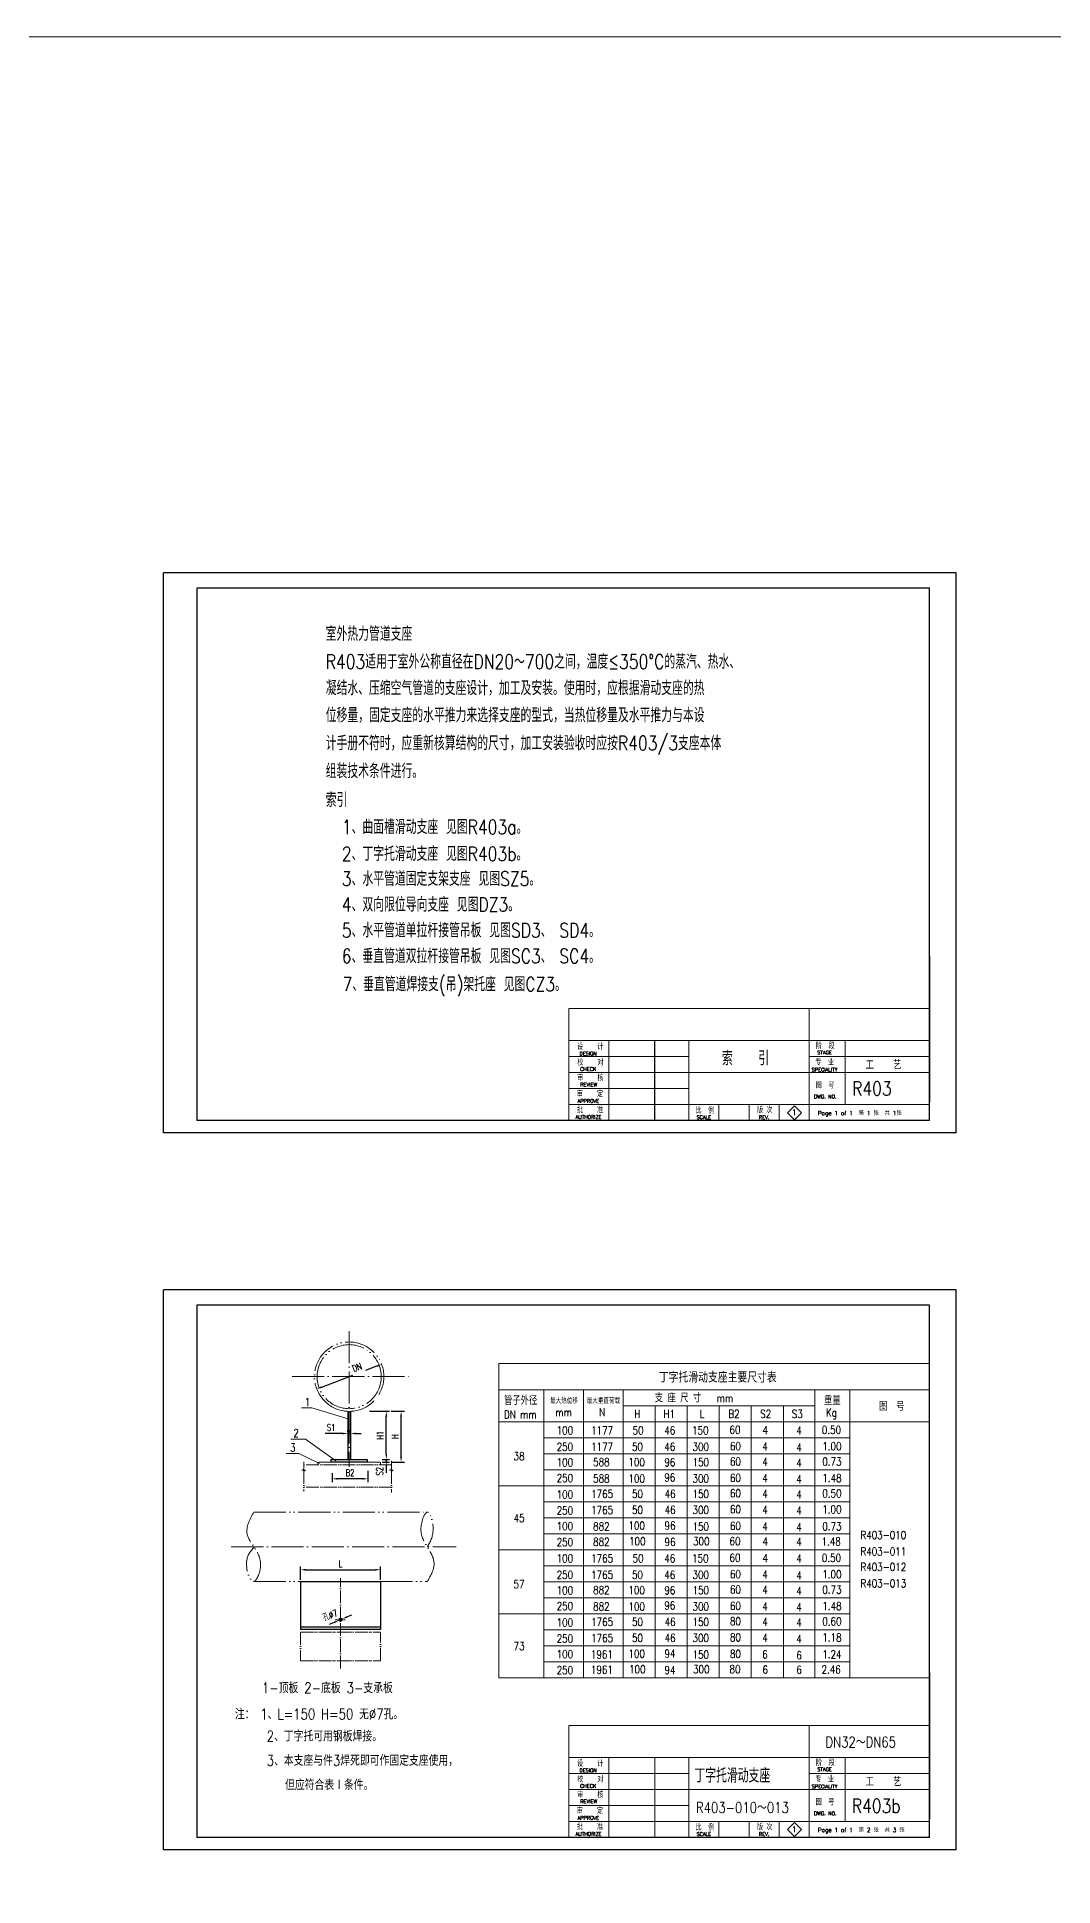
# Model space of a CAD drawing. Header units: millimetres. Extents: x 1954 to 4851, y 1164 to 2522.
# Drawn here: x 2357 to 2737, y 1828 to 2522 of the extents above; entities that cross this region are included whole.
import ezdxf
from ezdxf.enums import TextEntityAlignment as Align

# ---------------------------------------------------------------- set-up
doc = ezdxf.new("R2010")
doc.units = ezdxf.units.MM
doc.linetypes.add('ACAD_ISO04W100', pattern=[30, 24, -3, 0, -3])
doc.linetypes.add('ACAD_ISO05W100', pattern=[33, 24, -3, 0, -3, 0, -3])
for name, color, linetype in [('11', 7, 'Continuous'), ('5', 2, 'Continuous'), ('LAYER1', 7, 'Continuous'), ('R', 7, 'Continuous'), ('TK2', 5, 'Continuous'), ('TQ', 6, 'Continuous')]:
    doc.layers.add(name, color=color, linetype=linetype)
doc.styles.add('HZDX', font='romans.shx', dxfattribs={"width": 0.75, "bigfont": 'HZDX.shx'})
doc.styles.add('STK', font='romand', dxfattribs={"width": 0.9, "bigfont": 'stk'})
doc.dimstyles.new('ISO-25', dxfattribs={"dimtxt": 2.5, "dimasz": 2, "dimexe": 1.25, "dimexo": 0.625, "dimgap": 1, "dimtad": 1, "dimdsep": 46, "dimtxsty": 'HZDX', "dimcen": 2.5, "dimadec": 0, "dimazin": 0, "dimtfac": 1, "dimtmove": 0, "dimatfit": 3, "dimfxl": 1, "dimarcsym": 0})

# ---------------------------------------------------------------- blocks, each defined once
blk = doc.blocks.new('*D58')
at = {"layer": 'DEFPOINTS', "color": 0, "lineweight": 13}
for p in [(2455.32, 1942.44), (2485.32, 1946.83), (2485.32, 1942.44)]:
    blk.add_point(p, dxfattribs=at)
at = {"layer": 'R', "color": 0, "lineweight": -2}
for p, q in [((2455.32, 1943.06), (2455.32, 1948.08)), ((2457.32, 1946.83), (2483.32, 1946.83)), ((2485.32, 1943.06), (2485.32, 1948.08))]:
    blk.add_line(p, q, dxfattribs=at)
at = {"layer": 'R', "color": 0, "lineweight": 13}
for points in [[(2457.32, 1947.16), (2457.32, 1946.5), (2455.32, 1946.83)], [(2483.32, 1947.16), (2483.32, 1946.5), (2485.32, 1946.83)]]:
    blk.add_solid(points, dxfattribs=at)
at = {"layer": 'R', "color": 0, "lineweight": 13, "insert": (2470.32, 1949.08), "char_height": 2.5, "attachment_point": 5, "style": 'HZDX'}
blk.add_mtext('L', dxfattribs=at)
blk = doc.blocks.new('*D56')
at = {"layer": 'DEFPOINTS', "color": 0, "lineweight": 13}
for p in [(2485.69, 2023.83), (2461.38, 2014.63)]:
    blk.add_point(p, dxfattribs=at)
at = {"layer": 'R', "color": 0, "lineweight": -2}
for p, q in [((2463.25, 2015.34), (2474.85, 2019.73)), ((2483.82, 2023.12), (2479.65, 2021.54))]:
    blk.add_line(p, q, dxfattribs=at)
at = {"layer": 'R', "color": 0, "lineweight": 13}
for points in [[(2483.71, 2023.43), (2483.94, 2022.81), (2485.69, 2023.83)], [(2463.13, 2015.65), (2463.36, 2015.03), (2461.38, 2014.63)]]:
    blk.add_solid(points, dxfattribs=at)
at = {"layer": 'R', "color": 0, "lineweight": 13, "insert": (2476.47, 2022.69), "char_height": 2.5, "attachment_point": 5, "rotation": 20.71819, "style": 'HZDX'}
blk.add_mtext('DN', dxfattribs=at)
blk = doc.blocks.new('*D59')
at = {"layer": 'DEFPOINTS', "color": 0, "lineweight": 13}
for p in [(2469.77, 1927.87), (2470.87, 1928.34)]:
    blk.add_point(p, dxfattribs=at)
at = {"layer": 'R', "color": 0, "lineweight": -2}
for p, q in [((2469.77, 1927.87), (2470.87, 1928.34)), ((2472.71, 1929.13), (2474.55, 1929.92)), ((2467.93, 1927.08), (2466.09, 1926.3))]:
    blk.add_line(p, q, dxfattribs=at)
at = {"layer": 'R', "color": 0, "lineweight": 13}
for points in [[(2467.8, 1927.39), (2468.06, 1926.78), (2469.77, 1927.87)], [(2472.58, 1929.44), (2472.84, 1928.82), (2470.87, 1928.34)]]:
    blk.add_solid(points, dxfattribs=at)
at = {"layer": 'R', "color": 0, "lineweight": 13, "insert": (2466.39, 1929.7), "char_height": 2.5, "attachment_point": 5, "rotation": 23.14867, "style": 'HZDX'}
blk.add_mtext('孔%%C7', dxfattribs=at)
blk = doc.blocks.new('*D55')
at = {"layer": 'DEFPOINTS', "color": 0, "lineweight": 13}
for p in [(2488.7, 2006.24), (2492.99, 2006.24), (2488.7, 1987.23)]:
    blk.add_point(p, dxfattribs=at)
at = {"layer": 'R', "color": 0, "lineweight": -2}
for p, q in [((2489.32, 2006.24), (2494.24, 2006.24)), ((2492.99, 1989.23), (2492.99, 2004.24)), ((2489.32, 1987.23), (2494.24, 1987.23))]:
    blk.add_line(p, q, dxfattribs=at)
at = {"layer": 'R', "color": 0, "lineweight": 13}
for points in [[(2492.65, 2004.24), (2493.32, 2004.24), (2492.99, 2006.24)], [(2492.65, 1989.23), (2493.32, 1989.23), (2492.99, 1987.23)]]:
    blk.add_solid(points, dxfattribs=at)
at = {"layer": 'R', "color": 0, "lineweight": 13, "insert": (2490.74, 1996.74), "char_height": 2.5, "attachment_point": 5, "rotation": 90, "style": 'HZDX'}
blk.add_mtext('H', dxfattribs=at)
blk = doc.blocks.new('*D54')
at = {"layer": 'DEFPOINTS', "color": 0, "lineweight": 13}
for p in [(2480.58, 2006.24), (2487.45, 2006.24), (2485.27, 1988.23)]:
    blk.add_point(p, dxfattribs=at)
at = {"layer": 'R', "color": 0, "lineweight": -2}
for p, q in [((2481.2, 2006.24), (2488.7, 2006.24)), ((2487.45, 1990.23), (2487.45, 2004.24)), ((2485.89, 1988.23), (2488.7, 1988.23))]:
    blk.add_line(p, q, dxfattribs=at)
at = {"layer": 'R', "color": 0, "lineweight": 13}
for points in [[(2487.12, 2004.24), (2487.78, 2004.24), (2487.45, 2006.24)], [(2487.12, 1990.23), (2487.78, 1990.23), (2487.45, 1988.23)]]:
    blk.add_solid(points, dxfattribs=at)
at = {"layer": 'R', "color": 0, "lineweight": 13, "insert": (2485.2, 1997.24), "char_height": 2.5, "attachment_point": 5, "rotation": 90, "style": 'HZDX'}
blk.add_mtext('H1', dxfattribs=at)
blk = doc.blocks.new('*D57')
at = {"layer": 'DEFPOINTS', "color": 0, "lineweight": 13}
for p in [(2485.27, 1988.23), (2485.27, 1987.23), (2487.45, 1987.23)]:
    blk.add_point(p, dxfattribs=at)
at = {"layer": 'R', "color": 0, "lineweight": -2}
for p, q in [((2487.45, 1990.23), (2487.45, 1992.23)), ((2485.89, 1988.23), (2488.7, 1988.23)), ((2485.89, 1987.23), (2488.7, 1987.23)), ((2487.45, 1988.23), (2487.45, 1987.23)), ((2487.45, 1985.23), (2487.45, 1983.23))]:
    blk.add_line(p, q, dxfattribs=at)
at = {"layer": 'R', "color": 0, "lineweight": 13}
for points in [[(2487.12, 1990.23), (2487.78, 1990.23), (2487.45, 1988.23)], [(2487.12, 1985.23), (2487.78, 1985.23), (2487.45, 1987.23)]]:
    blk.add_solid(points, dxfattribs=at)
at = {"layer": 'R', "color": 0, "lineweight": 13, "insert": (2484.96, 1983.76), "char_height": 2.5, "attachment_point": 5, "rotation": 90, "style": 'HZDX'}
blk.add_mtext('S2', dxfattribs=at)
blk = doc.blocks.new('*D53')
at = {"layer": 'DEFPOINTS', "color": 0, "lineweight": 13}
for p in [(2467.12, 1983.66), (2480.54, 1984.5), (2467.12, 1980.93)]:
    blk.add_point(p, dxfattribs=at)
at = {"layer": 'R', "color": 0, "lineweight": -2}
for p, q in [((2467.12, 1983.04), (2467.12, 1979.68)), ((2480.54, 1983.88), (2480.54, 1979.68)), ((2478.54, 1980.93), (2469.12, 1980.93))]:
    blk.add_line(p, q, dxfattribs=at)
at = {"layer": 'R', "color": 0, "lineweight": 13}
for points in [[(2469.12, 1981.26), (2469.12, 1980.6), (2467.12, 1980.93)], [(2478.54, 1981.26), (2478.54, 1980.6), (2480.54, 1980.93)]]:
    blk.add_solid(points, dxfattribs=at)
at = {"layer": 'R', "color": 0, "lineweight": 13, "insert": (2473.83, 1983.18), "char_height": 2.5, "attachment_point": 5, "style": 'HZDX'}
blk.add_mtext('B2', dxfattribs=at)
blk = doc.blocks.new('*D52')
at = {"layer": 'DEFPOINTS', "color": 0, "lineweight": 13}
for p in [(2473.04, 1997.91), (2473.04, 1997.91), (2474.04, 1997.91)]:
    blk.add_point(p, dxfattribs=at)
at = {"layer": 'R', "color": 0, "lineweight": -2}
for p, q in [((2471.04, 1997.91), (2464.54, 1997.91)), ((2473.04, 1998.53), (2473.04, 1999.16)), ((2474.04, 1997.91), (2473.04, 1997.91)), ((2474.04, 1998.53), (2474.04, 1999.16)), ((2476.04, 1997.91), (2478.04, 1997.91))]:
    blk.add_line(p, q, dxfattribs=at)
at = {"layer": 'R', "color": 0, "lineweight": 13}
for points in [[(2471.04, 1998.24), (2471.04, 1997.57), (2473.04, 1997.91)], [(2476.04, 1998.24), (2476.04, 1997.57), (2474.04, 1997.91)]]:
    blk.add_solid(points, dxfattribs=at)
at = {"layer": 'R', "color": 0, "lineweight": 13, "insert": (2466.79, 2000.16), "char_height": 2.5, "attachment_point": 5, "style": 'HZDX'}
blk.add_mtext('S1', dxfattribs=at)

msp = doc.modelspace()

# ---------------------------------------------------------------- linework, layer by layer
at = {"layer": '5', "lineweight": 18}
for p, q in [((2555.837, 2157.296, 3.698), (2555.829, 2115.255, 3.698)), ((2690.97, 2157.296, 3.698), (2555.837, 2157.296, 3.698)), ((2555.837, 1888.491, 3.698), (2555.829, 1846.45, 3.698)), ((2690.97, 1888.491, 3.698), (2555.837, 1888.491, 3.698))]:
    msp.add_line(p, q, dxfattribs=at)
at = {"layer": 'LAYER1'}
for p, q in [((2690.97, 2177.056, 3.698), (2690.97, 2122.207, 3.698)), ((2588.118, 2115.255, 3.698), (2588.118, 2145.284, 3.698)), ((2690.97, 2115.255, 3.698), (2540.422, 2115.255, 3.698)), ((2690.97, 1908.251, 3.698), (2690.97, 1853.402, 3.698)), ((2690.97, 1846.45, 3.698), (2540.422, 1846.45, 3.698))]:
    msp.add_line(p, q, dxfattribs=at)
at = {"layer": 'LAYER1', "lineweight": 18}
for p, q in [((2570.851, 2115.255, 3.698), (2570.851, 2145.284, 3.698)), ((2659.378, 2121.26, 3.698), (2659.378, 2145.284, 3.698)), ((2690.97, 2139.278, 3.698), (2645.923, 2139.278, 3.698)), ((2665.445, 2133.272, 3.698), (2555.832, 2133.272, 3.698)), ((2690.97, 2133.272, 3.698), (2665.445, 2133.272, 3.698)), ((2600.877, 2127.266, 3.698), (2555.831, 2127.266, 3.698)), ((2665.445, 2121.26, 3.698), (2555.83, 2121.26, 3.698)), ((2612.136, 2115.255, 3.698), (2612.136, 2121.26, 3.698)), ((2623.397, 2115.255, 3.698), (2623.397, 2121.26, 3.698)), ((2634.658, 2115.255, 3.698), (2634.658, 2121.26, 3.698)), ((2640.403, 2120.821, 3.698), (2637.775, 2118.193, 3.698)), ((2637.775, 2118.193, 3.698), (2640.403, 2115.566, 3.698)), ((2643.03, 2118.193, 3.698), (2640.403, 2120.821, 3.698)), ((2640.403, 2115.566, 3.698), (2643.03, 2118.193, 3.698)), ((2690.97, 2121.26, 3.698), (2665.445, 2121.26, 3.698)), ((2570.851, 1846.45, 3.698), (2570.851, 1876.479, 3.698)), ((2588.118, 1846.45, 3.698), (2588.118, 1876.479, 3.698)), ((2659.378, 1852.456, 3.698), (2659.378, 1876.479, 3.698)), ((2690.97, 1870.473, 3.698), (2645.923, 1870.473, 3.698)), ((2600.877, 1858.462, 3.698), (2555.831, 1858.462, 3.698)), ((2665.445, 1864.467, 3.698), (2555.832, 1864.467, 3.698)), ((2690.97, 1864.467, 3.698), (2665.445, 1864.467, 3.698)), ((2665.445, 1852.456, 3.698), (2555.83, 1852.456, 3.698)), ((2612.136, 1846.45, 3.698), (2612.136, 1852.456, 3.698)), ((2623.397, 1846.45, 3.698), (2623.397, 1852.456, 3.698)), ((2634.658, 1846.45, 3.698), (2634.658, 1852.456, 3.698)), ((2640.403, 1852.016, 3.698), (2637.775, 1849.388, 3.698)), ((2643.03, 1849.388, 3.698), (2640.403, 1852.016, 3.698)), ((2690.97, 1852.456, 3.698), (2665.445, 1852.456, 3.698)), ((2637.775, 1849.388, 3.698), (2640.403, 1846.761, 3.698)), ((2640.403, 1846.761, 3.698), (2643.03, 1849.388, 3.698))]:
    msp.add_line(p, q, dxfattribs=at)
at = {"layer": 'R', "linetype": 'ACAD_ISO04W100', "lineweight": 13, "ltscale": 0.5}
for p, q in [((2473.535, 2036.315), (2473.535, 1985.464)), ((2452.114, 2019.23), (2497.083, 2019.23)), ((2429.364, 1955.437), (2513.59, 1955.437))]:
    msp.add_line(p, q, dxfattribs=at)
at = {"layer": 'R', "color": 4, "lineweight": 13}
for p, q in [((2529.61, 1954.307, 1.657), (2529.61, 2024.174, 2.678)), ((2529.61, 2024.174, 2.678), (2690.97, 2024.174, 3.698)), ((2529.61, 2014.307, 1.657), (2690.97, 2014.307, 2.678)), ((2529.61, 2002.307, 1.657), (2690.97, 2002.307, 2.678)), ((2529.61, 1978.304, 2.007), (2661.199, 1978.306, 2.554)), ((2529.61, 1906.307, 1.657), (2529.61, 1976.174, 2.678)), ((2529.61, 1954.307, 1.657), (2661.199, 1954.307, 2.463)), ((2529.61, 1954.307, 1.657), (2661.199, 1954.307, 2.463)), ((2529.61, 1930.304, 2.007), (2661.199, 1930.306, 2.554)), ((2529.61, 1906.307, 1.657), (2690.97, 1906.307, 2.678)), ((2529.61, 1906.307, 1.657), (2661.199, 1906.307, 2.463))]:
    msp.add_line(p, q, dxfattribs=at)
at = {"layer": 'R', "lineweight": 13}
for p, q in [((2546.532, 1954.307, 1.78), (2546.532, 2014.307, 1.78)), ((2561.393, 2014.307, 1.858), (2561.393, 1954.307, 1.785)), ((2576.254, 2014.307, 1.952), (2576.254, 1954.307, 1.932)), ((2648.061, 2014.307, 2.387), (2648.061, 1954.307, 2.387)), ((2661.199, 2014.307, 2.463), (2661.199, 1954.307, 2.463)), ((2455.675, 2007.602), (2459.591, 2007.602)), ((2459.591, 2007.602), (2473.535, 2003.235)), ((2576.255, 2008.307, 1.791), (2648.061, 2008.307, 2.387)), ((2588.255, 2008.307, 1.791), (2588.253, 1954.307, 2.008)), ((2600.255, 2008.307, 1.791), (2600.253, 1954.307, 2.083)), ((2612.255, 2008.307, 1.791), (2612.252, 1954.307, 2.159)), ((2624.255, 2008.307, 1.791), (2624.252, 1954.307, 2.235)), ((2636.255, 2008.307, 1.791), (2636.251, 1954.307, 2.311)), ((2454.661, 1990.428), (2449.891, 1990.428)), ((2457.169, 1995.761), (2451.661, 1995.761)), ((2462.394, 1986.696), (2454.661, 1990.428)), ((2468.581, 1987.627), (2457.169, 1995.761)), ((2546.532, 1996.307, 1.764), (2661.199, 1996.307, 2.489)), ((2546.532, 1990.307, 1.764), (2661.199, 1990.307, 2.489)), ((2546.532, 1984.307, 1.764), (2661.199, 1984.307, 2.489)), ((2546.532, 1972.307, 1.764), (2661.199, 1972.307, 2.489)), ((2546.532, 1966.307, 1.764), (2661.199, 1966.307, 2.489)), ((2546.532, 1906.307, 1.78), (2546.532, 1966.307, 1.78)), ((2561.393, 1966.307, 1.858), (2561.393, 1906.307, 1.785)), ((2576.254, 1966.307, 1.952), (2576.254, 1906.307, 1.932)), ((2648.061, 1966.307, 2.387), (2648.061, 1906.307, 2.387)), ((2661.199, 1966.307, 2.463), (2661.199, 1906.307, 2.463)), ((2546.532, 1960.307, 1.78), (2661.199, 1960.307, 2.492)), ((2588.255, 1960.307, 1.791), (2588.253, 1906.307, 2.008)), ((2600.255, 1960.307, 1.791), (2600.253, 1906.307, 2.083)), ((2612.255, 1960.307, 1.791), (2612.252, 1906.307, 2.159)), ((2624.255, 1960.307, 1.791), (2624.252, 1906.307, 2.235)), ((2636.255, 1960.307, 1.791), (2636.251, 1906.307, 2.311)), ((2546.532, 1948.307, 1.764), (2661.199, 1948.307, 2.489)), ((2546.532, 1942.307, 1.764), (2661.199, 1942.307, 2.489)), ((2546.532, 1936.307, 1.764), (2661.199, 1936.307, 2.489)), ((2546.532, 1924.307, 1.764), (2661.199, 1924.307, 2.489)), ((2546.532, 1918.307, 1.764), (2661.199, 1918.307, 2.489)), ((2546.532, 1912.307, 1.78), (2661.199, 1912.307, 2.492))]:
    msp.add_line(p, q, dxfattribs=at)
at = {"layer": 'R', "color": 3}
for p, q in [((2473.035, 2006.24), (2473.035, 1988.23)), ((2474.035, 2006.24), (2474.035, 1988.23)), ((2466.803, 1987.23), (2466.803, 1988.23)), ((2466.803, 1988.23), (2480.267, 1988.23)), ((2480.267, 1987.23), (2466.803, 1987.23)), ((2480.267, 1988.23), (2480.267, 1987.23)), ((2455.318, 1942.437), (2485.318, 1942.437)), ((2455.318, 1942.437), (2455.318, 1924.437)), ((2485.318, 1942.437), (2485.318, 1924.437)), ((2455.318, 1925.437), (2485.318, 1925.437)), ((2485.318, 1924.437), (2455.318, 1924.437))]:
    msp.add_line(p, q, dxfattribs=at)
at = {"layer": 'R', "linetype": 'ACAD_ISO05W100', "lineweight": 13, "ltscale": 0.2}
for p, q in [((2456.563, 1984.548), (2455.834, 1984.127)), ((2455.834, 1984.127), (2457.149, 1984.127)), ((2456.563, 1987.311), (2456.563, 1984.548)), ((2489.416, 1986.23), (2456.563, 1986.23)), ((2457.149, 1984.127), (2456.563, 1983.788)), ((2456.563, 1983.788), (2456.563, 1976.226)), ((2461.803, 1986.23), (2461.803, 1987.23)), ((2466.803, 1987.23), (2461.803, 1987.23)), ((2480.267, 1987.23), (2485.267, 1987.23)), ((2485.267, 1987.23), (2485.267, 1986.23)), ((2489.416, 1984.548), (2488.686, 1984.127)), ((2488.686, 1984.127), (2490.002, 1984.127)), ((2489.416, 1987.718), (2489.416, 1984.548)), ((2490.002, 1984.127), (2489.416, 1983.788)), ((2489.416, 1983.788), (2489.416, 1975.855)), ((2489.416, 1977.836), (2456.563, 1977.836)), ((2455.318, 1923.437), (2485.318, 1923.437)), ((2455.318, 1923.437), (2455.318, 1912.694)), ((2485.318, 1912.694), (2485.318, 1923.437)), ((2455.318, 1912.694), (2485.318, 1912.694))]:
    msp.add_line(p, q, dxfattribs=at)
at = {"layer": 'R', "linetype": 'ACAD_ISO05W100', "lineweight": 13, "ltscale": 0.5}
for p, q in [((2437.775, 1968.437), (2502.903, 1968.437)), ((2437.775, 1942.437), (2455.318, 1942.437)), ((2485.318, 1942.437), (2502.862, 1942.437))]:
    msp.add_line(p, q, dxfattribs=at)
at = {"layer": 'R', "linetype": 'ACAD_ISO04W100', "lineweight": 13, "ltscale": 0.2}
msp.add_line((2470.318, 1909.854), (2470.318, 1943.723), dxfattribs=at)
at = {"layer": 'R', "linetype": 'ACAD_ISO04W100', "lineweight": 13, "ltscale": 0.1}
msp.add_line((2468.318, 1928.107), (2471.98, 1928.107), dxfattribs=at)
at = {"layer": 'R', "lineweight": 13}
msp.add_lwpolyline([(1954.235, 2521.564), (3846.243, 2521.564), (3846.243, 1164.128), (1954.235, 1164.128)], close=True, dxfattribs=at)
at = {"layer": 'R', "linetype": 'ACAD_ISO05W100', "lineweight": 13, "ltscale": 0.5}
msp.add_circle((2473.535, 2019.23), 12, dxfattribs=at)
at = {"layer": 'R', "color": 4}
msp.add_circle((2470.318, 1928.107), 0.6, dxfattribs=at)
at = {"layer": 'R', "linetype": 'ACAD_ISO05W100', "lineweight": 13, "ltscale": 0.5}
msp.add_arc((2473.535, 2019.23), 13, 330, 210, dxfattribs=at)
at = {"layer": 'R', "linetype": 'ACAD_ISO05W100', "lineweight": 13}
msp.add_arc((2473.535, 2019.23), 13, 210, 330, dxfattribs=at)
at = {"layer": 'R', "linetype": 'ACAD_ISO05W100', "lineweight": 13, "ltscale": 0.5}
for points in [[(2437.775, 1968.437), (2435.287, 1960.29), (2437.775, 1955.437), (2440.274, 1947.662), (2437.775, 1942.437), (2435.171, 1950.443), (2438.055, 1955.437)], [(2502.862, 1942.437), (2505.341, 1949.403), (2502.862, 1955.393), (2500.433, 1962.596), (2502.862, 1968.437), (2504.991, 1961.896), (2502.862, 1955.437)]]:
    msp.add_spline(points, degree=3, dxfattribs=at)
at = {"layer": 'TK2', "color": 7, "lineweight": 18}
for p, q in [((2645.926, 2157.296, 3.698), (2645.919, 2115.239, 3.698)), ((2690.97, 2145.284, 3.698), (2555.837, 2145.284, 3.698)), ((2600.88, 2145.284, 3.698), (2600.874, 2115.247, 3.698)), ((2600.879, 2139.278, 3.698), (2555.833, 2139.278, 3.698)), ((2645.926, 1888.491, 3.698), (2645.919, 1846.434, 3.698)), ((2690.97, 1876.479, 3.698), (2555.837, 1876.479, 3.698)), ((2600.88, 1876.479, 3.698), (2600.874, 1846.442, 3.698)), ((2600.879, 1870.473, 3.698), (2555.833, 1870.473, 3.698))]:
    msp.add_line(p, q, dxfattribs=at)
at = {"layer": 'TQ', "color": 3}
for p, q in [((2700.97, 2320.62, 3.698), (2403.97, 2320.62, 3.698)), ((2403.97, 2110.62, 3.698), (2403.97, 2320.62, 3.698)), ((2700.97, 2110.62, 3.698), (2700.97, 2320.62, 3.698)), ((2700.97, 2110.62, 3.698), (2403.97, 2110.62, 3.698)), ((2700.97, 2051.815, 3.698), (2403.97, 2051.815, 3.698)), ((2403.97, 1841.815, 3.698), (2403.97, 2051.815, 3.698)), ((2700.97, 1841.815, 3.698), (2700.97, 2051.815, 3.698)), ((2700.97, 1841.815, 3.698), (2403.97, 1841.815, 3.698))]:
    msp.add_line(p, q, dxfattribs=at)
at = {"layer": 'TQ'}
for p, q in [((2690.97, 2314.846, 3.698), (2416.47, 2314.846, 3.698)), ((2416.47, 2314.846, 3.698), (2416.47, 2115.255, 3.698)), ((2690.97, 2046.041, 3.698), (2416.47, 2046.041, 3.698)), ((2416.47, 2046.041, 3.698), (2416.47, 1846.45, 3.698))]:
    msp.add_line(p, q, dxfattribs=at)
at = {"layer": 'TQ', "color": 6}
for p, q in [((2690.97, 2115.255, 3.698), (2690.97, 2314.846, 3.698)), ((2690.97, 2115.255, 3.698), (2416.47, 2115.255, 3.698)), ((2690.97, 1846.45, 3.698), (2690.97, 2046.041, 3.698)), ((2690.97, 1846.45, 3.698), (2416.47, 1846.45, 3.698))]:
    msp.add_line(p, q, dxfattribs=at)

# ---------------------------------------------------------------- texts
at = {"layer": '11', "lineweight": 18, "style": 'HZDX', "width": 0.8}
for s, p in [('设    计', (2558.926, 2141.802, 3.698)), ('阶  段', (2648.46, 2142.12, 3.698)), ('校    对', (2558.992, 2135.902, 3.698)), ('专  业', (2648.218, 2135.975, 3.698)), ('审    核', (2558.945, 2130.108, 3.698)), ('图  号', (2648.342, 2127.321, 3.698)), ('审    定', (2558.84, 2124.102, 3.698)), ('批    准', (2558.84, 2118.096, 3.698)), ('比  例 ', (2603.334, 2117.882, 3.698)), ('版 次', (2626.382, 2118.062, 3.698)), ('设    计', (2558.926, 1872.997, 3.698)), ('阶  段', (2648.46, 1873.315, 3.698)), ('校    对', (2558.992, 1867.097, 3.698)), ('专  业', (2648.218, 1867.17, 3.698)), ('审    核', (2558.945, 1861.304, 3.698)), ('图  号', (2648.342, 1858.516, 3.698)), ('批    准', (2558.84, 1849.291, 3.698)), ('审    定', (2558.84, 1855.297, 3.698)), ('比  例 ', (2603.334, 1849.077, 3.698)), ('版 次', (2626.382, 1849.257, 3.698))]:
    msp.add_text(s, height=2.2105, dxfattribs=at).set_placement(p)
at = {"layer": '11', "lineweight": 18, "style": 'HZDX'}
for s, height, p in [('DESIGN', 1.3555, (2559.851, 2139.708, 3.698)), ('STAGE', 1.3555, (2648.989, 2140.098, 3.698)), ('CHECK', 1.3555, (2560.082, 2133.869, 3.698)), ('REVIEW', 1.3555, (2560.176, 2128.076, 3.698)), ('SPECIALITY', 1.3555, (2646.886, 2133.676, 3.698)), ('APPROVE', 1.3555, (2559.12, 2121.906, 3.698)), ('DWG. NO.', 1.3555, (2647.711, 2123.588, 3.698)), ('AUTHORIZE', 1.3555, (2558.385, 2115.9, 3.698)), ('SCALE', 1.3555, (2603.721, 2115.822, 3.698)), ('REV.', 1.3555, (2627.073, 2115.836, 3.698)), ('Page 1 of 1  第 1 张  共 1张', 1.564, (2649.184, 2117.266, 3.698)), ('DESIGN', 1.3555, (2559.851, 1870.903, 3.698)), ('STAGE', 1.3555, (2648.989, 1871.293, 3.698)), ('CHECK', 1.3555, (2560.082, 1865.064, 3.698)), ('SPECIALITY', 1.3555, (2646.886, 1864.871, 3.698)), ('REVIEW', 1.3555, (2560.176, 1859.271, 3.698)), ('APPROVE', 1.3555, (2559.12, 1853.101, 3.698)), ('DWG. NO.', 1.3555, (2647.711, 1854.783, 3.698)), ('AUTHORIZE', 1.3555, (2558.385, 1847.095, 3.698)), ('SCALE', 1.3555, (2603.721, 1847.017, 3.698)), ('REV.', 1.3555, (2627.073, 1847.031, 3.698)), ('Page 1 of 1  第 2 张  共 3 张', 1.564, (2649.184, 1848.462, 3.698))]:
    msp.add_text(s, height=height, dxfattribs=at).set_placement(p)
at = {"layer": '11', "lineweight": 18, "style": 'STK', "width": 0.9}
for p in [(2640.308, 2118.35, 3.698), (2640.308, 1849.545, 3.698)]:
    msp.add_text('1', height=2.106, dxfattribs=at).set_placement(p, align=Align.MIDDLE)
at = {"layer": 'LAYER1', "lineweight": 18, "style": 'HZDX', "width": 0.8}
for p in [(2667.103, 2134.498, 3.698), (2667.103, 1865.693, 3.698)]:
    msp.add_text('工    艺', height=3, dxfattribs=at).set_placement(p)
at = {"layer": 'R', "lineweight": 18, "style": 'HZDX', "width": 0.8}
for s, height, p in [('室外热力管道支座', 5.3377, (2464.737, 2295.111)), ('R403适用于室外公称直径在DN20～700之间，温度≤350%%dC的蒸汽、热水、', 5.33771, (2464.737, 2284.667)), ('凝结水、压缩空气管道的支座设计，加工及安装。使用时，应根据滑动支座的热', 5.33771, (2464.737, 2274.762)), ('位移量，固定支座的水平推力来选择支座的型式，当热位移量及水平推力与本设', 5.33771, (2464.737, 2264.6)), ('计手册不符时，应重新核算结构的尺寸，加工安装验收时应按R403/3支座本体', 5.33771, (2464.737, 2254.12)), ('组装技术条件进行。', 5.3377, (2464.737, 2243.64)), ('索引', 5.3377, (2464.737, 2232.842)), ('1、曲面槽滑动支座 见图R403a。', 5.33771, (2470.776, 2222.68)), ('2、丁字托滑动支座 见图R403b。', 5.33771, (2470.776, 2212.615)), ('3、水平管道固定支架支座 见图SZ5。', 5.33771, (2470.776, 2203.265)), ('4、双向限位导向支座 见图DZ3。', 5.33771, (2470.776, 2193.593)), ('5、水平管道单拉杆接管吊板 见图SD3、 SD4。', 5.33771, (2470.776, 2183.931)), ('6、垂直管道双拉杆接管吊板 见图SC3、 SC4。', 5.33771, (2470.776, 2174.263)), ('7、垂直管道焊接支(吊)架托座 见图CZ3。', 5.33771, (2471.051, 2163.73, 3.017)), ('索   引', 5.3377, (2613.258, 2135.965)), ('R403', 5.3377, (2662.027, 2124.626)), ('丁字托滑动支座主要尺寸表 ', 4, (2589.609, 2017.016, 2.167)), ('管子外径', 3, (2531.56, 2008.684, 1.987)), ('最大热位移', 2, (2548.849, 2009.144, 1.987)), ('最大垂直荷载', 2, (2562.584, 2009.144, 1.987)), ('支 座 尺 寸   mm', 3, (2588.066, 2009.648, 1.987)), ('重量', 3, (2651.501, 2008.684, 2.687)), ('DN mm', 3, (2531.555, 2003.523, 1.987)), ('mm', 3, (2550.835, 2004.363, 1.987)), ('N', 3, (2567.191, 2004.363, 1.987)), ('H', 3, (2580.411, 2003.774, 1.987)), ('H1', 3, (2591.342, 2003.774, 1.987)), ('L', 3, (2604.939, 2003.774, 1.987)), ('B2', 3, (2615.646, 2003.774, 1.987)), ('S2', 3, (2627.575, 2003.774, 1.987)), ('S3', 3, (2639.422, 2003.774, 1.987)), ('Kg', 3, (2652.239, 2004.257, 2.687)), ('图  号', 3, (2672.135, 2006.481, 2.687)), ('100', 3, (2551.296, 1997.579, 1.987)), ('1177', 3, (2564.225, 1997.579, 1.987)), ('50', 3, (2579.758, 1997.579, 1.987)), ('46', 3, (2591.611, 1997.577, 1.987)), ('150', 3, (2602.05, 1997.567, 4.878)), ('60', 3, (2616.075, 1997.816, 1.987)), ('4', 3, (2628.418, 1997.659, 1.987)), ('4', 3, (2641.113, 1997.549, 1.987)), ('0.50', 3, (2650.695, 1997.777, 1.987)), ('38', 3, (2535.131, 1987.913, 1.987)), ('250', 3, (2551.296, 1991.421, 1.987)), ('1177', 3, (2564.225, 1991.431, 1.987)), ('50', 3, (2579.52, 1991.431, 1.987)), ('46', 3, (2591.644, 1991.431, 1.987)), ('300', 3, (2602.218, 1991.419, 4.878)), ('60', 3, (2616.243, 1991.668, 1.987)), ('4', 3, (2628.344, 1991.511, 1.987)), ('4', 3, (2641.113, 1991.168, 1.987)), ('1.00', 3, (2650.863, 1991.629, 1.987)), ('100', 3, (2551.296, 1985.563, 1.987)), ('588', 3, (2564.969, 1985.707, 1.987)), ('100', 3, (2578.193, 1985.661, 1.987)), ('96', 3, (2591.644, 1985.595, 1.987)), ('96', 3, (2591.644, 1979.957, 1.987)), ('150', 3, (2602.218, 1985.649, 4.878)), ('60', 3, (2616.243, 1985.899, 1.987)), ('4', 3, (2628.344, 1985.742, 1.987)), ('4', 3, (2641.113, 1985.398, 1.987)), ('0.73', 3, (2650.863, 1985.859, 1.987)), ('250', 3, (2551.296, 1979.705, 1.987)), ('100', 3, (2551.296, 1973.547, 1.987)), ('1765', 3, (2564.225, 1973.739, 1.987)), ('588', 3, (2564.969, 1979.56, 1.987)), ('100', 3, (2578.193, 1979.531, 1.987)), ('50', 3, (2579.52, 1973.761, 1.987)), ('46', 3, (2591.718, 1973.782, 5.098)), ('300', 3, (2602.218, 1979.519, 4.878)), ('150', 3, (2602.218, 1973.749, 4.878)), ('60', 3, (2616.243, 1979.768, 1.987)), ('60', 3, (2616.243, 1973.998, 1.987)), ('4', 3, (2628.344, 1979.611, 1.987)), ('4', 3, (2628.344, 1973.841, 1.987)), ('4', 3, (2641.113, 1979.267, 1.987)), ('4', 3, (2641.113, 1973.497, 1.987)), ('0.50', 3, (2650.863, 1973.959, 1.987)), ('1.48', 3, (2650.863, 1979.728, 1.987)), ('250', 3, (2551.296, 1967.539, 1.987)), ('1765', 3, (2564.225, 1967.701, 1.987)), ('50', 3, (2579.52, 1967.751, 1.987)), ('46', 3, (2591.718, 1967.772, 5.098)), ('300', 3, (2602.218, 1967.739, 4.878)), ('60', 3, (2616.243, 1967.988, 1.987)), ('4', 3, (2628.344, 1967.831, 1.987)), ('4', 3, (2641.113, 1967.487, 1.987)), ('1.00', 3, (2650.863, 1967.948, 1.987)), ('45', 3, (2535.131, 1964.682, 1.987)), ('100', 3, (2551.296, 1961.681, 1.987)), ('882', 3, (2564.969, 1961.584, 1.987)), ('100', 3, (2578.193, 1961.86, 1.987)), ('96', 3, (2591.718, 1961.882, 5.098)), ('150', 3, (2602.218, 1961.507, 4.878)), ('60', 3, (2616.243, 1961.756, 1.987)), ('4', 3, (2628.344, 1961.599, 1.987)), ('4', 3, (2641.113, 1961.255, 1.987)), ('0.73', 3, (2650.863, 1961.603, 1.987)), ('250', 3, (2551.296, 1955.673, 1.987)), ('882', 3, (2564.969, 1955.822, 1.987)), ('100', 3, (2578.431, 1955.996, 1.987)), ('96', 3, (2591.718, 1955.737, 5.098)), ('300', 3, (2602.414, 1955.996, 1.987)), ('60', 3, (2616.094, 1956.038, 1.987)), ('4', 3, (2628.437, 1955.881, 1.987)), ('4', 3, (2641.113, 1955.845, 1.987)), ('1.48', 3, (2650.574, 1955.909, 1.987)), ('R403-010', 3, (2665.147, 1958.343, 1.987)), ('R403-011', 3, (2665.147, 1952.173, 1.987)), ('100', 3, (2551.296, 1949.579, 1.987)), ('1765', 3, (2564.225, 1949.579, 1.987)), ('50', 3, (2579.758, 1949.579, 1.987)), ('46', 3, (2591.611, 1949.577, 1.987)), ('150', 3, (2602.05, 1949.567, 4.878)), ('60', 3, (2616.075, 1949.816, 1.987)), ('4', 3, (2628.418, 1949.659, 1.987)), ('4', 3, (2641.113, 1949.549, 1.987)), ('0.50', 3, (2650.695, 1949.777, 1.987)), ('R403-012', 3, (2665.147, 1946.373, 1.987)), ('57', 3, (2535.131, 1939.913, 1.987)), ('250', 3, (2551.296, 1943.421, 1.987)), ('1765', 3, (2564.225, 1943.431, 1.987)), ('50', 3, (2579.52, 1943.431, 1.987)), ('46', 3, (2591.644, 1943.431, 1.987)), ('300', 3, (2602.218, 1943.419, 4.878)), ('60', 3, (2616.243, 1943.668, 1.987)), ('4', 3, (2628.344, 1943.511, 1.987)), ('4', 3, (2641.113, 1943.168, 1.987)), ('1.00', 3, (2650.863, 1943.629, 1.987)), ('R403-013', 3, (2665.147, 1940.236, 1.987)), ('250', 3, (2551.296, 1931.705, 1.987)), ('100', 3, (2551.296, 1937.563, 1.987)), ('882', 3, (2564.969, 1937.707, 1.987)), ('882', 3, (2564.969, 1931.56, 1.987)), ('100', 3, (2578.193, 1937.661, 1.987)), ('100', 3, (2578.193, 1931.531, 1.987)), ('96', 3, (2591.644, 1937.595, 1.987)), ('96', 3, (2591.644, 1931.957, 1.987)), ('300', 3, (2602.218, 1931.519, 4.878)), ('150', 3, (2602.218, 1937.649, 4.878)), ('60', 3, (2616.243, 1937.899, 1.987)), ('60', 3, (2616.243, 1931.768, 1.987)), ('4', 3, (2628.344, 1937.742, 1.987)), ('4', 3, (2628.344, 1931.611, 1.987)), ('4', 3, (2641.113, 1937.398, 1.987)), ('0.73', 3, (2650.863, 1937.859, 1.987)), ('1.48', 3, (2650.863, 1931.728, 1.987)), ('100', 3, (2551.296, 1925.547, 1.987)), ('1765', 3, (2564.225, 1925.739, 1.987)), ('50', 3, (2579.52, 1925.761, 1.987)), ('46', 3, (2591.718, 1925.782, 5.098)), ('150', 3, (2602.218, 1925.749, 4.878)), ('80', 3, (2616.243, 1925.998, 1.987)), ('4', 3, (2628.344, 1925.841, 1.987)), ('4', 3, (2641.113, 1931.267, 1.987)), ('4', 3, (2641.113, 1925.497, 1.987)), ('0.60', 3, (2650.863, 1925.959, 1.987)), ('250', 3, (2551.296, 1919.539, 1.987)), ('1765', 3, (2564.225, 1919.701, 1.987)), ('50', 3, (2579.52, 1919.751, 1.987)), ('46', 3, (2591.718, 1919.772, 5.098)), ('300', 3, (2602.218, 1919.739, 4.878)), ('80', 3, (2616.243, 1919.988, 1.987)), ('4', 3, (2628.344, 1919.831, 1.987)), ('4', 3, (2641.113, 1919.487, 1.987)), ('1.18', 3, (2650.863, 1919.948, 1.987)), ('73', 3, (2535.131, 1916.682, 1.987)), ('100', 3, (2551.296, 1913.681, 1.987)), ('1961', 3, (2564.145, 1913.584, 1.987)), ('100', 3, (2578.193, 1913.86, 1.987)), ('94', 3, (2591.718, 1913.882, 5.098)), ('150', 3, (2602.218, 1913.507, 4.878)), ('80', 3, (2616.243, 1913.756, 1.987)), ('6', 3, (2628.344, 1913.599, 1.987)), ('6', 3, (2641.113, 1913.255, 1.987)), ('1.24', 3, (2650.863, 1913.603, 1.987)), ('250', 3, (2551.296, 1907.673, 1.987)), ('1961', 3, (2564.145, 1907.822, 1.987)), ('100', 3, (2578.431, 1907.996, 1.987)), ('94', 3, (2591.718, 1907.737, 5.098)), ('300', 3, (2602.414, 1907.996, 1.987)), ('80', 3, (2616.094, 1908.038, 1.987)), ('6', 3, (2628.437, 1907.881, 1.987)), ('6', 3, (2641.113, 1907.845, 1.987)), ('2.46', 3, (2650.574, 1907.909, 1.987)), ('1-顶板 2-底板 3-支承板', 4, (2440.825, 1900.522)), ('注： 1、L=150 H=50 无%%C7孔。', 4, (2430.695, 1890.704)), ('     2、丁字托可用钢板焊接。', 4, (2430.695, 1882.47)), ('DN32～DN65', 4, (2652.032, 1880.207)), ('     3、本支座与件3焊死即可作固定支座使用，', 4, (2430.695, 1873.32)), ('丁字托滑动支座 ', 5.3377, (2602.927, 1867.002)), ('     但应符合表Ⅰ条件。', 4, (2437.582, 1864.189)), ('R403-010～013', 4, (2603.5, 1855.654)), ('R403b', 5.3377, (2661.897, 1855.654))]:
    msp.add_text(s, height=height, dxfattribs=at).set_placement(p)
at = {"layer": 'R', "lineweight": 13, "style": 'HZDX', "width": 0.8}
for s, p in [('1', (2456.86, 2008.226)), ('2', (2452.588, 1996.597)), ('3', (2451.339, 1991.12))]:
    msp.add_text(s, height=3, dxfattribs=at).set_placement(p)

# ---------------------------------------------------------------- dimensions: what is measured, and where the dimension line sits
at = {"layer": 'R', "color": 2, "lineweight": 13}
for p1, p2, text, picture, middle in [((2461.376, 2014.631), (2485.695, 2023.829), 'DN', '*D56', (2476.472, 2022.693)), ((2469.767, 1927.871), (2470.87, 1928.343), '孔%%C7', '*D59', (2466.387, 1929.696))]:
    dim = msp.add_diameter_dim_2p(p1=p1, p2=p2, text=text, dimstyle='ISO-25', override={"dimtmove": 2}, dxfattribs=at)
    dim.commit()
    dim.dimension.update_dxf_attribs({"geometry": picture, "text_midpoint": middle, "dimtype": 163})
for base, p1, p2, text, picture, middle in [((2487.449, 2006.24), (2485.267, 1988.23), (2480.578, 2006.24), 'H1', '*D54', (2485.199, 1997.235)), ((2492.986, 2006.24), (2488.699, 1987.23), (2488.699, 2006.24), 'H', '*D55', (2490.736, 1996.735))]:
    dim = msp.add_linear_dim(base=base, p1=p1, p2=p2, angle=90, text=text, dimstyle='ISO-25', override={"dimtmove": 2}, dxfattribs=at)
    dim.commit()
    dim.dimension.update_dxf_attribs({"geometry": picture, "text_midpoint": middle})
dim = msp.add_aligned_dim(p1=(2474.035, 1997.906), p2=(2473.035, 1997.906), distance=0, text='S1', dimstyle='ISO-25', dxfattribs=at)
dim.commit()
dim.dimension.update_dxf_attribs({"geometry": '*D52', "text_midpoint": (2466.785, 2000.156)})
dim = msp.add_linear_dim(base=(2487.449, 1987.23), p1=(2485.267, 1988.23), p2=(2485.267, 1987.23), angle=90, text='S2', dimstyle='ISO-25', override={"dimtmove": 2}, dxfattribs=at)
dim.commit()
dim.dimension.update_dxf_attribs({"geometry": '*D57', "text_midpoint": (2484.958, 1983.76), "dimtype": 160})
dim = msp.add_linear_dim(base=(2467.121, 1980.929), p1=(2480.535, 1984.502), p2=(2467.121, 1983.661), text='B2', dimstyle='ISO-25', dxfattribs=at)
dim.commit()
dim.dimension.update_dxf_attribs({"geometry": '*D53', "text_midpoint": (2473.828, 1983.179)})
at = {"layer": 'R', "lineweight": 13}
dim = msp.add_linear_dim(base=(2485.318, 1946.83), p1=(2455.318, 1942.437), p2=(2485.318, 1942.437), text='L', dimstyle='ISO-25', dxfattribs=at)
dim.commit()
dim.dimension.update_dxf_attribs({"geometry": '*D58', "text_midpoint": (2470.318, 1949.08)})

doc.saveas('drawing.dxf')
